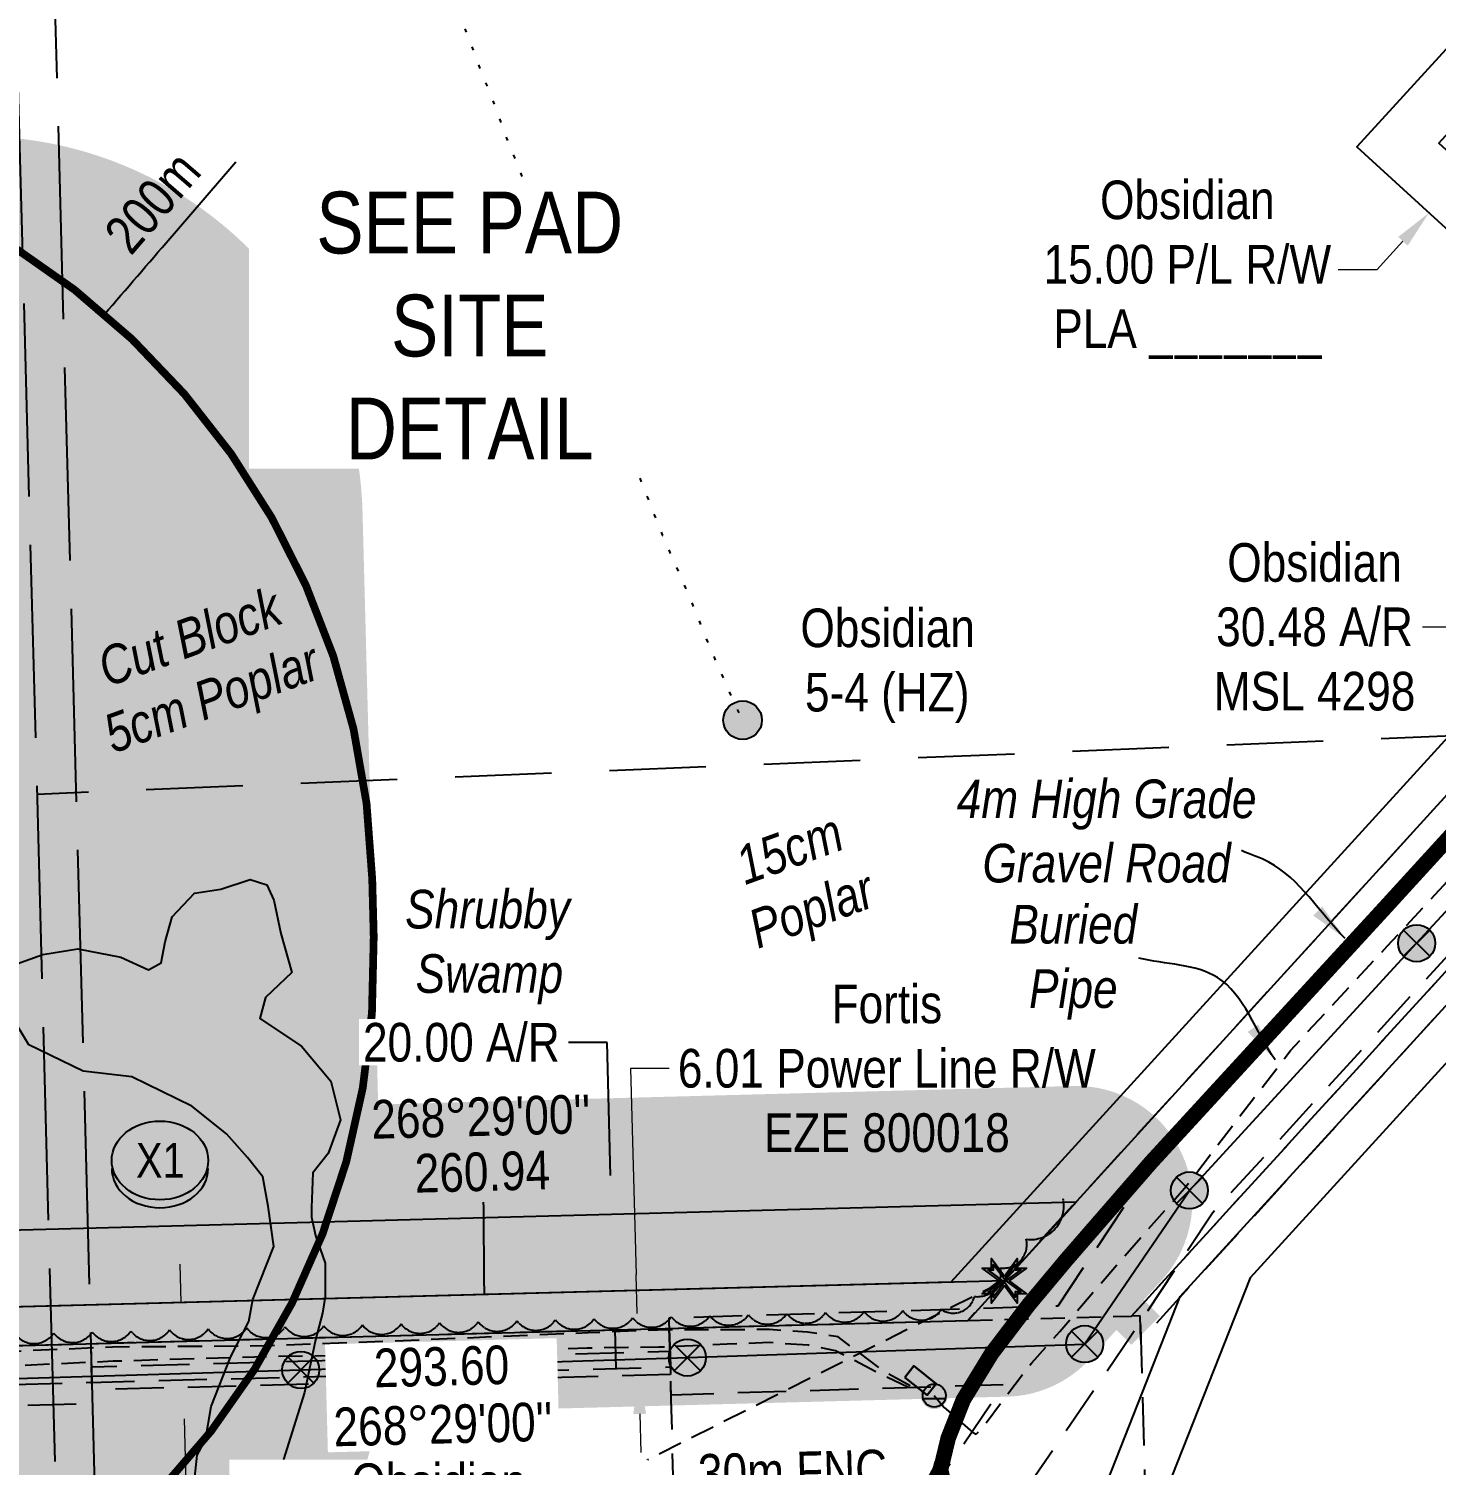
# Model space of a CAD drawing. Extents: x 624971 to 629645, y 5836724 to 5839392.
# Drawn here: x 627565.4 to 627929.8, y 5837387.8 to 5837759.8 of the extents above; entities that cross this region are included whole.
import ezdxf
from ezdxf.enums import TextEntityAlignment as Align

# ---------------------------------------------------------------- set-up
doc = ezdxf.new("R2010")
doc.units = 0
doc.header["$LTSCALE"] = 5
doc.header["$PDSIZE"] = 0.5
for name, pattern in [('0', [1, 1, 0]), ('foc-ACCESSROAD', [3.75, 2.5, -1.25]), ('foc-BUFFER', [16.75, 15, -1.75]), ('foc-DOT', [1, 0.2, -0.8]), ('foc-FLOWLINE', [3.75, 2.5, -1.25]), ('foc-LSD', [8, 5, -3]), ('foc-TIELINE', [1.875, 1.25, -0.625]), ('foc-TRAV', [1.875, 1.25, -0.625]), ('foc-UNSURVEYED', [12.5, 10, -2.5]), ('POWERLINE5', [7.799999999999997, 2.399999999999999, -0.6, 0.6, -0.6, 0.6, -0.6, 2.399999999999999]), ('UG_PIPE', [1.875, 1.25, -0.625])]:
    doc.linetypes.add(name, pattern=pattern)
doc.layers.get('Defpoints').update_dxf_attribs({"color": 9})
for name, color, linetype in [('ABADATA-DRILL-T', 8, 'Continuous'), ('AS-DRILL', 8, 'foc-DOT'), ('AS-DRILL-T', 8, 'Continuous'), ('AS-PIPE-UG', 44, 'UG_PIPE'), ('AS-PIPE-UG-T', 44, 'Continuous'), ('AS-POWER', 104, 'foc-POWER'), ('AS-POWER-EXISTING', 72, 'POWERLINE5'), ('AS-ROADS', 254, 'Continuous'), ('AS-SYMBOL', 7, 'Continuous'), ('AUX-BUFFER', 7, 'foc-BUFFER'), ('C-FLOWLINE', 13, 'foc-FLOWLINE'), ('C-RW', 13, 'Continuous'), ('C-WS', 13, 'foc-ACCESSROAD'), ('F-EZE', 190, 'foc-FLOWLINE'), ('L-BD', 7, 'Continuous'), ('L-BD1', 253, 'Continuous'), ('L-DETAIL-T', 3, 'Continuous'), ('L-MON', 1, 'Continuous'), ('L-SECTION-LSD', 7, 'foc-LSD'), ('L-TIE', 7, 'foc-TIELINE'), ('L-TRAV', 7, 'foc-TRAV'), ('L-USEC', 7, 'foc-UNSURVEYED'), ('P-BUFFER-H 30m', 51, 'Continuous'), ('P-BUFFER-T', 40, 'Continuous'), ('P-CROSSINGS', 250, 'Continuous'), ('P-PROPOSED', 10, 'Continuous'), ('P-PROPOSED-H', 21, 'Continuous'), ('P-TXT', 4, 'Continuous'), ('T-BUSH', 110, '0'), ('T-BUSH-T', 110, 'Continuous'), ('WETLAND', 143, 'Continuous'), ('WETLAND-T', 146, 'Continuous')]:
    doc.layers.add(name, color=color, linetype=linetype)
doc.layers.add('AS-STRUCTURE', color=7, linetype='Continuous', lineweight=30, true_color=0x595959)
doc.layers.add('AS-STRUCTURE-H', color=7, linetype='Continuous', true_color=0xa8a8a8)
for name, color, linetype, lineweight in [('C-AR-T', 13, 'Continuous', 9), ('C-RW-T', 13, 'Continuous', 9), ('F-EZE-T', 190, 'Continuous', 9), ('T-TEXT', 48, 'Continuous', 18)]:
    doc.layers.add(name, color=color, linetype=linetype, lineweight=lineweight)
doc.styles.add('80CG', font='ARIALN.TTF', dxfattribs={"height": 10})
doc.styles.add('80L', font='ARIALN.TTF', dxfattribs={"height": 10})
doc.styles.add('80LS', font='ARIALNI.TTF', dxfattribs={"height": 10})
doc.styles.add('Crossing', font='ARIALN.TTF', dxfattribs={"height": 10})
doc.styles.add('foc-LtypeFont', font='ARIALN.TTF', dxfattribs={"height": 7.349999999999999})
doc.linetypes.add('foc-POWER', pattern='A,6,-1,["P",foc-LtypeFont,S=0.2,R=0,X=-0.625,Y=-0.75],-1.239999999999999,4', length=12.24)
doc.dimstyles.new('CG2011', dxfattribs={"dimscale": 5, "dimtxt": 9, "dimasz": 2, "dimexe": 0.2, "dimexo": 0.0625, "dimgap": 0.5, "dimtad": 0, "dimtih": 1, "dimtoh": 1, "dimzin": 0, "dimdsep": 46, "dimtxsty": '80CG', "dimcen": 0.1, "dimse1": 1, "dimse2": 1, "dimclrd": 256, "dimclrt": 256, "dimaunit": 1, "dimadec": 4, "dimazin": 0, "dimtfac": 0.06, "dimtofl": 0, "dimtmove": 0, "dimatfit": 1, "dimfxl": 0.2, "dimtolj": 1, "dimtzin": 0, "dimlwd": -1, "dimarcsym": 0})
doc.dimstyles.new('Compass 5 000', dxfattribs={"dimscale": 5, "dimtxt": 9, "dimasz": 2, "dimexe": 0.2, "dimexo": 0.0625, "dimgap": 0.5, "dimtad": 0, "dimtih": 1, "dimtoh": 1, "dimzin": 0, "dimdsep": 46, "dimtxsty": '80CG', "dimcen": 0.1, "dimse1": 1, "dimse2": 1, "dimclrd": 256, "dimclrt": 256, "dimaunit": 1, "dimadec": 4, "dimazin": 0, "dimtfac": 0.06, "dimtofl": 0, "dimtmove": 0, "dimatfit": 1, "dimfxl": 0.2, "dimtolj": 1, "dimtzin": 0, "dimlwd": -1, "dimarcsym": 0})

# ---------------------------------------------------------------- blocks, each defined once
blk = doc.blocks.new('*D607')
at = {"layer": 'Defpoints', "color": 0, "transparency": 16777216}
for p in [(627663.5170621587, 5837415.496346827), (627723.303631293, 5837411.06954896), (627663.6769364093, 5837409.484012779)]:
    blk.add_point(p, dxfattribs=at)
at = {"layer": 'F-EZE-T', "transparency": 16777216}
for p, q in [((627731.1908184435, 5837490.525349852), (627721.1908184437, 5837490.525349853)), ((627721.1908184437, 5837490.525349853), (627722.6121240454, 5837437.074815918)), ((627722.8779405439, 5837427.078349463), (627722.6121240454, 5837437.074815918)), ((627723.5694477914, 5837401.073082505), (627723.8352642899, 5837391.07661605))]:
    blk.add_line(p, q, dxfattribs=at)
for points in [[(627724.5440182863, 5837427.122652212), (627721.2118628013, 5837427.034046712), (627723.1437570424, 5837417.081883008)], [(627725.2355255339, 5837401.117385254), (627721.9033700489, 5837401.028779754), (627723.303631293, 5837411.06954896)]]:
    blk.add_solid(points, dxfattribs=at)
at = {"layer": 'F-EZE-T', "transparency": 16777216, "insert": (627787.5550749247, 5837490.525349852), "char_height": 10, "attachment_point": 5, "style": '80CG'}
blk.add_mtext('\\A1;Fortis\\P6.01 Power Line R/W\\PEZE 800018', dxfattribs=at)
blk = doc.blocks.new('*D621')
at = {"layer": 'C-AR-T', "transparency": 16777216}
for p, q in [((627936.2310010977, 5837604.868106881), (627926.2310010977, 5837604.868106881)), ((627948.6074254061, 5837593.568408316), (627936.2310010977, 5837604.868106881)), ((627985.9432409587, 5837559.480738817), (627993.3282488934, 5837552.738212747))]:
    blk.add_line(p, q, dxfattribs=at)
for points in [[(627949.7311797515, 5837594.799242972), (627947.4836710612, 5837592.337573661), (627955.9924333403, 5837586.825882247)], [(627987.0669953041, 5837560.711573473), (627984.8194866139, 5837558.249904161), (627978.5582330241, 5837566.223264888)]]:
    blk.add_solid(points, dxfattribs=at)
at = {"layer": 'Defpoints', "color": 0, "transparency": 16777216}
for p in [(627955.9924333403, 5837586.825882247), (627919.317809578, 5837546.656606717), (627941.8836092614, 5837526.053989356)]:
    blk.add_point(p, dxfattribs=at)
at = {"layer": 'C-AR-T', "transparency": 16777216, "insert": (627898.3046709481, 5837604.86810688), "char_height": 10, "attachment_point": 5, "style": '80CG'}
blk.add_mtext('\\A1;Obsidian\\P30.48 A/R\\PMSL 4298', dxfattribs=at)
blk = doc.blocks.new('*D627')
at = {"layer": 'C-AR-T', "transparency": 16777216}
for p, q in [((627604.8363869803, 5837429.896173298), (627604.5749929965, 5837439.892756374)), ((627605.6233007486, 5837399.801950222), (627606.4934899355, 5837366.5229957)), ((627606.4934899355, 5837366.5229957), (627616.4934899355, 5837366.5229957))]:
    blk.add_line(p, q, dxfattribs=at)
for points in [[(627606.5024841595, 5837429.939738963), (627603.1702898012, 5837429.852607635), (627605.0977809641, 5837419.899590223)], [(627607.2893979278, 5837399.845515886), (627603.9572035695, 5837399.758384558), (627605.3619067649, 5837409.798533297)]]:
    blk.add_solid(points, dxfattribs=at)
at = {"layer": 'Defpoints', "color": 0, "transparency": 16777216}
for p in [(627640.4819186361, 5837420.82482644), (627605.0977809641, 5837419.899590223), (627640.746044437, 5837410.723769514)]:
    blk.add_point(p, dxfattribs=at)
at = {"layer": 'C-AR-T', "transparency": 16777216, "insert": (627671.4934899366, 5837366.522995701), "char_height": 10, "attachment_point": 5, "style": '80CG', "bg_fill": 3, "box_fill_scale": 1.1, "bg_fill_color": 256, "bg_fill_true_color": 13158600, "bg_fill_transparency": 0}
blk.add_mtext('\\A1;Obsidian\\P10.06 Flow Line R/W\\PPLA 2567', dxfattribs=at)
blk = doc.blocks.new('BH-Existing')
at = {"layer": 'AS-DRILL-T'}
h = blk.add_hatch(color=256, dxfattribs=at)
h.dxf.hatch_style = 1
edge = h.paths.add_edge_path()
edge.add_arc((0, 0), 0.5, 0, 360)
blk.add_circle((0, 0), 0.5, dxfattribs=at)
blk = doc.blocks.new('*D687')
at = {"layer": 'C-RW-T', "transparency": 16777216}
for p, q in [((627944.8028370035, 5837730.614825398), (627951.5478833239, 5837737.997531551)), ((627921.1987296902, 5837704.779244735), (627914.4536833693, 5837697.396538582)), ((627914.4536833693, 5837697.396538582), (627904.4536833698, 5837697.396538582))]:
    blk.add_line(p, q, dxfattribs=at)
for points in [[(627943.5723859784, 5837731.738999785), (627946.033288029, 5837729.490651011), (627938.0577906827, 5837723.232119245)], [(627919.9682786651, 5837705.903419122), (627922.4291807157, 5837703.655070348), (627927.9437760105, 5837712.161950888)]]:
    blk.add_solid(points, dxfattribs=at)
at = {"layer": 'Defpoints', "color": 0, "transparency": 16777216}
for p in [(627939.839904252, 5837721.603930566), (627927.9437760105, 5837712.161950888), (627929.7258895799, 5837710.533762209)]:
    blk.add_point(p, dxfattribs=at)
at = {"layer": 'C-RW-T', "transparency": 16777216, "insert": (627865.3677352108, 5837697.396538582), "char_height": 10, "attachment_point": 5, "style": '80CG'}
blk.add_mtext('\\A1;Obsidian\\P15.00 P/L R/W\\PPLA _______', dxfattribs=at)
blk = doc.blocks.new('POWERPOLE')
h = blk.add_hatch(color=255)
edge = h.paths.add_edge_path()
edge.add_arc((0, 0), 0.9600000000000002, 0, 360)
at = {"linetype": 'Continuous'}
for p, q in [((0.678822509938982, -0.678822509938982), (-0.678822509938982, 0.678822509938982)), ((-0.678822509938982, -0.678822509938982), (0.678822509938982, 0.678822509938982))]:
    blk.add_line(p, q, dxfattribs=at)
blk.add_circle((0, 0), 0.9600000000000002, dxfattribs=at)
blk = doc.blocks.new('RISER')
h = blk.add_hatch(color=255)
h.dxf.hatch_style = 1
edge = h.paths.add_edge_path()
edge.add_arc((0, 0), 0.7000000000000001, 0, 360)
blk.add_hatch(color=13).paths.add_polyline_path([(0.5809894393423747, -0.1498374831999172), (-0.5809055220925075, -0.1501624933266612, 0.7745966773228882)])
at = {"color": 13}
blk.add_line((-0.5809055220925075, -0.1501624933266612), (0.5809894393423747, -0.1498374831996898), dxfattribs=at)
blk.add_circle((0, 0), 0.6000000000000001, dxfattribs=at)
blk = doc.blocks.new('SMONA')
blk.add_hatch(color=255).paths.add_polyline_path([(0.0002766254110043, -1.485921248333426), (1.485921248333426, -0.0002766254110327), (-0.0002766254110043, 1.485921248333426), (-1.485921248333426, 0.0002766254110043)])
blk = doc.blocks.new('SMONAA')
blk.add_blockref('SMONA', (0, 0))
blk = doc.blocks.new('SMONB')
at = {"color": 1}
blk.add_solid([(-0.0002766254110043, 1.203078535858793), (1.203078535858793, -0.0002766254110185), (-1.203078535858793, 0.0002766254110043), (0.0002766254110043, -1.203078535858793)], dxfattribs=at)
blk = doc.blocks.new('SMONBB')
blk.add_blockref('SMONB', (0, 0))
blk = doc.blocks.new('SMONCC')
for name in ['SMONAA', 'SMONBB']:
    blk.add_blockref(name, (0, 0))
blk = doc.blocks.new('FDIBAR')
blk.add_blockref('SMONCC', (0, 0))
blk = doc.blocks.new('xing2')
h = blk.add_hatch(color=50)
h.dxf.hatch_style = 1
edge = h.paths.add_edge_path()
edge.add_ellipse((0, 0), major_axis=(-12.5, 0), ratio=0.8162973455633619, start_angle=0, end_angle=360)
h = blk.add_hatch(color=250)
h.dxf.hatch_style = 1
edge = h.paths.add_edge_path()
edge.add_ellipse((0, -2.047489049626165), major_axis=(-12.5, 0), ratio=0.8162973455633619, start_angle=0, end_angle=180)
edge.add_line((12.5, -2.047489049626165), (12.5, 0))
edge.add_ellipse((0, 0), major_axis=(-12.5, 0), ratio=0.8162973455633619, start_angle=0, end_angle=180, ccw=False)
edge.add_line((-12.5, 0), (-12.5, -2.047489049626165))
at = {"color": 250}
blk.add_ellipse((0, 0), major_axis=(-12.5, 0), ratio=0.8162973455633619, dxfattribs=at)
blk.add_ellipse((0, -2.047489049626165), major_axis=(-12.5, 0), ratio=0.8162973455633619, start_param=0, end_param=3.141592653589793, dxfattribs=at)
at = {"color": 250, "style": 'Crossing'}
blk.add_attdef('CROSSING', text='', height=9, dxfattribs=at).set_placement((0.08916442567715421, 0.0199513138486509), align=Align.MIDDLE_CENTER)
at = {"color": 250, "style": 'Crossing', "flags": 1}
for tag, p in [('OWNER', (0.08916442567715421, -12.49201765665748)), ('DESCRIPTION', (0.08916442567715421, -25.770021277247)), ('LOCATION', (0.08916442567715421, -39.30337514164421)), ('DWG_REF', (0.08916442567715421, -52.83672900604233))]:
    blk.add_attdef(tag, text='', height=9, dxfattribs=at).set_placement(p, align=Align.MIDDLE_CENTER)
blk = doc.blocks.new('*D766')
at = {"layer": 'Defpoints', "color": 0, "transparency": 16777216}
for p in [(627726.5430849388, 5837453.124271204), (627716.8158152841, 5837432.867634179), (627727.0705172655, 5837433.138256482)]:
    blk.add_point(p, dxfattribs=at)
at = {"layer": 'P-TXT', "transparency": 16777216}
for p, q in [((627715.1163088619, 5837497.267100518), (627705.1163088619, 5837497.267100518)), ((627716.0245741047, 5837462.850168539), (627715.1163088619, 5837497.267100518)), ((627717.0796241369, 5837422.87111454), (627717.3434329896, 5837412.874594901))]:
    blk.add_line(p, q, dxfattribs=at)
for points in [[(627717.6906607111, 5837462.894136681), (627714.3584874982, 5837462.806200397), (627716.2883829575, 5837452.853648901)], [(627718.7457107434, 5837422.915082682), (627715.4135375305, 5837422.827146398), (627716.8158152841, 5837432.867634179)]]:
    blk.add_solid(points, dxfattribs=at)
at = {"layer": 'P-TXT', "transparency": 16777216, "insert": (627677.3809746194, 5837497.267100518), "char_height": 10, "attachment_point": 5, "style": '80CG', "bg_fill": 3, "box_fill_scale": 1.1, "bg_fill_color": 256, "bg_fill_true_color": 13158600, "bg_fill_transparency": 0}
blk.add_mtext('\\A1;20.00 A/R', dxfattribs=at)
blk = doc.blocks.new('TEMP')
h = blk.add_hatch(color=255)
h.dxf.hatch_style = 1
h.paths.add_polyline_path([(-5.274161e-10, 0.2514284397220763), (-0.6656854269836912, 1.152061669657268), (-0.6656854269836914, 0.6656854303339061), (-1.152061663105632, 0.6656854303339061), (-0.2514284404497629, 5.273253e-10), (-1.152061661774314, -0.665685419564579), (-0.6656854224511335, -0.6656854195645793), (-0.6656854224511335, -1.152061655686338), (-5.273251e-10, -0.2514284436956587), (0.6656854183820542, -1.152061663420681), (0.6656854183820542, -0.6656854208922597), (1.152061656810019, -0.6656854053035205), (0.2514284429676993, 5.273253e-10), (1.152061671303363, 0.6656854258011663), (0.6656854287749412, 0.6656854258011663), (0.6656854131859291, 1.15206166422904)])
h.paths.add_polyline_path([(0.5656854229146121, 0.8485281473411305), (0.5656854319800914, 0.5656854258011663), (0.8485281444547581, 0.5656854258011663), (0.0831890339399251, 0), (0.8485281399220186, -0.5656854150320215), (0.5656854183820542, -0.5656854240973189), (0.5656854183820542, -0.8485281365719859), (0, -0.08318903609469999), (-0.5656854224511337, -0.8485281320390644), (-0.5656854224511337, -0.5656854195645792), (-0.8485281349258001, -0.5656854195645794), (-0.0831890328488955, 0), (-0.8485281394583584, 0.5656854303339058), (-0.5656854269836913, 0.5656854303339061), (-0.5656854269836913, 0.8485281428085727), (0, 0.0831890306941206)], flags=16)
h = blk.add_hatch(color=1)
h.dxf.hatch_style = 1
h.paths.add_polyline_path([(0, 0.0831890306941205), (-0.5656854269836911, 0.8485281428085727), (-0.5656854269836912, 0.5656854303339061), (-0.8485281394583578, 0.5656854303339061), (-0.0831890328488953, -1e-16), (-0.8485281349258001, -0.5656854195645793), (-0.5656854224511337, -0.5656854195645793), (-0.5656854224511337, -0.848528132039064), (0, -0.08318903609469999), (0.5656854183820542, -0.8485281365719856), (0.5656854183820542, -0.5656854240973191), (0.8485281399220184, -0.5656854150320213), (0.0831890339399251, -1e-16), (0.8485281444547581, 0.5656854258011663), (0.5656854319800914, 0.5656854258011663), (0.5656854229146121, 0.8485281473411308)])
at = {"color": 1}
for p, q in [((-0.0831890328488953, 0), (0.0831890339399252, 0)), ((0, 0.0831890306941205), (0, -0.08318903609469999))]:
    blk.add_line(p, q, dxfattribs=at)
at = {"color": 255, "flags": 128}
blk.add_lwpolyline([(-0.251428440449763, 5.27325e-10), (-1.152061663105632, 0.6656854303339061), (-0.6656854269836914, 0.6656854303339061), (-0.6656854269836914, 1.152061669657268), (-5.274159999999999e-10, 0.2514284397220763), (0.6656854131859291, 1.15206166422904), (0.6656854287749412, 0.6656854258011663), (1.152061671303363, 0.6656854258011663), (0.2514284429676991, 5.27325e-10), (1.152061656810019, -0.6656854053035204), (0.6656854183820542, -0.6656854208922596), (0.6656854183820542, -1.152061663420681), (-5.27325e-10, -0.2514284436956586), (-0.6656854224511335, -1.152061655686338), (-0.6656854224511335, -0.6656854195645793), (-1.152061661774314, -0.6656854195645793)], close=True, dxfattribs=at)
at = {"color": 1, "flags": 128}
blk.add_lwpolyline([(-0.0831890328488953, 0), (-0.8485281394583578, 0.5656854303339061), (-0.5656854269836913, 0.5656854303339061), (-0.5656854269836913, 0.8485281428085727), (0, 0.0831890306941205), (0.5656854229146121, 0.8485281473411305), (0.5656854319800914, 0.5656854258011663), (0.8485281444547581, 0.5656854258011663), (0.0831890339399252, 0), (0.8485281399220184, -0.5656854150320214), (0.5656854183820542, -0.5656854240973189), (0.5656854183820542, -0.8485281365719856), (0, -0.08318903609469999), (-0.5656854224511335, -0.848528132039064), (-0.5656854224511335, -0.5656854195645792), (-0.8485281349258001, -0.5656854195645792)], close=True, dxfattribs=at)

msp = doc.modelspace()

# ---------------------------------------------------------------- hatches: boundary and pattern name
at = {"layer": 'AS-STRUCTURE-H'}
h = msp.add_hatch(color=256, dxfattribs=at)
h.dxf.hatch_style = 1
h.paths.add_polyline_path([(627792.183, 5837410.55), (627794.5080000025, 5837413.508), (627800.342, 5837408.898), (627797.9940000024, 5837405.956)])
at = {"layer": 'P-BUFFER-H 30m'}
h = msp.add_hatch(color=256, dxfattribs=at)
h.dxf.hatch_style = 1
edge = h.paths.add_edge_path()
edge.add_arc((627557.4950000015, 5837418.648), 99.96486500016935, 271.5164464896645, 349.97672288821786, ccw=False)
edge.add_line((627560.1404596182, 5837318.718145713), (627443.7584596172, 5837315.637145712))
edge.add_arc((627441.1130000018, 5837415.567), 99.96486500019856, 246.99838656483212, 271.51644648886435, ccw=False)
edge.add_line((627402.051024298, 5837323.549956531), (627385.2810242979, 5837330.668956531))
edge.add_arc((627424.3430000013, 5837422.685999999), 99.96486499998373, 222.5229553320683, 246.99838656507768, ccw=False)
edge.add_line((627350.668234224, 5837355.121193169), (627322.901234225, 5837385.399193168))
edge.add_arc((627396.5760000012, 5837452.964000001), 99.96486500028647, 181.5091508127192, 222.5229553333507, ccw=False)
edge.add_line((627296.645809668, 5837450.331264832), (627292.039809667, 5837625.160264831))
edge.add_arc((627391.9700000001, 5837627.792999999), 99.9648650000474, 91.51291075679131, 181.509150812184, ccw=False)
edge.add_line((627389.3307070776, 5837727.723017349), (627549.2237070777, 5837731.946017348))
edge.add_arc((627551.863, 5837632.016), 99.9648649997607, 1.5120117293652129, 91.51291075673868, ccw=False)
edge.add_line((627651.7930587496, 5837634.653724921), (627655.84234576, 5837481.246716637))
edge.add_line((627655.8423457599, 5837481.246716637), (627835.8784385192, 5837486.008020387))
edge.add_arc((627836.6712740886, 5837456.029042873), 29.98945949925485, -42.35000000195191, 91.51491310454821, ccw=False)
edge.add_line((627858.8347891767, 5837435.826412349), (627840.153962398, 5837415.332408575))
edge.add_arc((627817.9904473096, 5837435.535039097), 29.98945949945876, 271.51491310121423, 317.6500000009767, ccw=False)
edge.add_line((627818.7832828772, 5837405.556061582), (627655.9341137668, 5837401.249289832))
at = {"layer": 'P-PROPOSED-H'}
h = msp.add_hatch(color=256, dxfattribs=at)
h.dxf.hatch_style = 1
h.paths.add_polyline_path([(627556.7037380583, 5837448.62491374), (627836.6712740882, 5837456.029042872), (627817.9904473095, 5837435.535039098), (627557.2312830429, 5837428.638901965)])

# ---------------------------------------------------------------- linework, layer by layer
at = {"layer": 'AS-DRILL', "flags": 128}
msp.add_lwpolyline([(627546.6662574885, 5838084.000596495), (627548.8884532384, 5838078.689354616), (627551.463627487, 5838073.174869576), (627554.060442159, 5838067.981040079), (627556.6921821814, 5838062.598144334), (627559.0947585504, 5838056.798897823), (627561.2076766428, 5838050.602082622), (627563.2629251133, 5838044.313830148), (627565.4242417517, 5838038.178161674), (627567.7313045914, 5838032.20657868), (627570.0212988134, 5838026.504553684), (627572.214320496, 5838021.069993247), (627574.3086573776, 5838015.963063558), (627576.3446610143, 5838011.174693801), (627578.3514376115, 5838006.355620357), (627580.306639913, 5838001.214997523), (627582.232355853, 5837996.053569481), (627584.1128809922, 5837991.091179647), (627585.9815746243, 5837986.198374345), (627587.9393940012, 5837981.337954883), (627590.1552566752, 5837976.174226634), (627592.4529992968, 5837970.942528225), (627594.620487372, 5837965.717434268), (627596.7590111088, 5837960.451626853), (627598.9157158994, 5837955.256301894), (627601.0219459065, 5837950.079577066), (627603.0207422762, 5837944.800093821), (627604.9545532011, 5837939.328814591), (627606.8660677264, 5837933.946990236), (627608.7254653064, 5837928.643822605), (627610.6220041373, 5837923.451700739), (627612.6284670752, 5837918.26246025), (627614.7409447128, 5837912.845838493), (627616.8271939856, 5837907.66870708), (627618.9802055701, 5837902.613303318), (627621.2116204443, 5837897.620055082), (627623.4140765495, 5837892.585870853), (627625.5726012397, 5837887.320598341), (627627.6803880527, 5837882.083935472), (627629.7902720632, 5837876.767417743), (627631.9658926309, 5837871.232368791), (627634.1448550455, 5837865.567414412), (627636.3969333344, 5837859.784400118), (627638.7072139791, 5837854.072917518), (627641.0161230589, 5837848.411371848), (627643.3309147388, 5837842.910136384), (627645.7327455712, 5837837.521032671), (627648.1501341145, 5837832.302509523), (627650.4402614924, 5837827.360783709), (627652.6761744022, 5837822.57768144), (627654.8399773235, 5837817.492635407), (627657.036900718, 5837811.908182437), (627659.3574278144, 5837806.18684883), (627661.6855330017, 5837800.555975971), (627664.0179094691, 5837794.764949635), (627666.3217791071, 5837788.913188284), (627668.5876436275, 5837783.370725032), (627670.8280028164, 5837778.037498451), (627673.0080719705, 5837772.712708724), (627675.1158841245, 5837767.476063922), (627677.1760092386, 5837762.528318576), (627679.1775533374, 5837757.528954775), (627681.2202530159, 5837752.100511244), (627683.3120017048, 5837746.713421094), (627685.3450780853, 5837741.654897598), (627687.2289318669, 5837736.562412163), (627689.1115445395, 5837731.519978047), (627691.104348008, 5837726.47041725), (627693.20369538, 5837721.173568482), (627695.0995174097, 5837716.391470434), (627697.040538042, 5837711.410559088), (627698.7487543882, 5837706.5336155), (627700.4214082547, 5837701.485679383), (627702.2965521156, 5837695.962810902), (627704.3145487257, 5837689.953540983), (627706.3566621575, 5837684.165047944), (627708.2600424435, 5837679.093114692), (627710.1666155786, 5837674.28136485), (627712.1760620241, 5837669.36235292), (627714.267329755, 5837664.375259642), (627716.5289481952, 5837659.372712715), (627718.8006441783, 5837654.370430989), (627721.0215964873, 5837649.396869283), (627723.1709414218, 5837644.481419007), (627725.2479146825, 5837639.274033681), (627727.3393549544, 5837633.896968025), (627729.4781405752, 5837628.62108886), (627731.6837549228, 5837623.467051857), (627733.9159833508, 5837618.443707664), (627735.9793423029, 5837613.756167294), (627737.8383391855, 5837609.233216488), (627739.5942696518, 5837604.827651369), (627741.305197368, 5837600.611000165), (627743.0214132085, 5837596.574565344), (627744.7342241496, 5837592.668035626), (627746.3544984343, 5837588.859134292), (627747.9481403864, 5837585.29961725), (627748.4980563924, 5837584.16357423), (627750.2077669282, 5837580.757241026)], dxfattribs=at)
at = {"layer": 'AS-PIPE-UG', "flags": 128}
for points in [[(627799.836, 5837405.826), (627802.383, 5837402.779), (627809.704, 5837396.394), (627810.725, 5837395.838), (627812.7520000024, 5837398.017), (627817.386, 5837404.392), (627825.066, 5837414.351), (627832.323, 5837422.391), (627847.336, 5837440.028), (627864.659, 5837459.511), (627892.083, 5837495.219), (627917.142, 5837522.248), (627959.952, 5837568.316), (627999.005, 5837611.491), (628027.29, 5837643.017), (628049.843, 5837667.978)], [(627793.5850000024, 5837408.398), (627786.945, 5837412.014), (627774.972, 5837421.033), (627767, 5837422.292), (627757.174, 5837422.917), (627746.597, 5837422.892), (627728.2650000025, 5837422.8), (627710.174, 5837422.083), (627667.394, 5837420.246), (627626.856, 5837418.678), (627587.073, 5837418.403), (627541.86, 5837416.345), (627494.424, 5837414.343), (627446.913, 5837413.872), (627435.471, 5837414.879), (627432.3340000025, 5837415.815), (627429.07, 5837417.561), (627425.0820000025, 5837420.065), (627418.545, 5837425.972), (627388.491, 5837458.099), (627360.802, 5837487.265), (627299.038, 5837553.438), (627273.079, 5837582.11), (627221.721, 5837636.195)], [(627793.187, 5837407.935), (627786.539, 5837411.09), (627774.245, 5837417.425), (627767.164, 5837418.862), (627757.124, 5837419.561), (627746.169, 5837419.105), (627728.484, 5837418.334), (627709.938, 5837418.127), (627667.754, 5837416.544), (627627.342, 5837415.879), (627587.245, 5837414.717), (627540.825, 5837412.515), (627494.472, 5837409.435), (627445.825, 5837407.721), (627399.0630000024, 5837407.763)]]:
    msp.add_lwpolyline(points, dxfattribs=at)
at = {"layer": 'AS-POWER', "flags": 128}
msp.add_lwpolyline([(627336.45, 5837403.531), (627429.124, 5837406.333), (627536.647, 5837409.516), (627635.805, 5837412.474), (627735.896, 5837415.673), (627838.773, 5837419.162), (627865.912, 5837458.963), (627924.7470000024, 5837522.99), (627984.186, 5837587.261), (628054.5, 5837664.113), (628135.801, 5837752.669), (628209.415, 5837832.127), (628289.914, 5837921.31), (628371.063, 5838009.67), (628443.5580000024, 5838088.783)], dxfattribs=at)
at = {"layer": 'AS-ROADS', "const_width": 4.000000000000019, "flags": 128}
for points in [[(627973.989, 5837595.109), (627916.386, 5837532.009), (627855.931, 5837466.198), (627834.091, 5837441.063), (627824.307, 5837429.362), (627814.64, 5837416.661), (627807.3540000025, 5837404.732), (627803.443, 5837394.807), (627801.4860000025, 5837386.698), (627802.624, 5837381.33)], [(627799.389, 5837382.873), (627801.304, 5837386.439), (627801.841, 5837388.423)]]:
    msp.add_lwpolyline(points, dxfattribs=at)
at = {"layer": 'AS-STRUCTURE', "flags": 128}
msp.add_lwpolyline([(627792.183, 5837410.55), (627794.5080000025, 5837413.508), (627800.342, 5837408.898), (627797.9940000024, 5837405.956)], close=True, dxfattribs=at)
at = {"layer": 'AUX-BUFFER', "color": 251, "linetype": 'foc-BUFFER', "const_width": 1.999297300000001, "flags": 128}
msp.add_lwpolyline([(627254.5775933207, 5837529.285669136), (627254.9635933206, 5837514.303669137, 0.4142135623730949), (627459.9763308639, 5837319.589593321, 0.414213562373095), (627654.6904066795, 5837524.602330863), (627654.3044066795, 5837539.584330865, 0.4142135623730951), (627449.2916691364, 5837734.298406679, 0.4142135623730951)], format="xyb", close=True, dxfattribs=at)
at = {"layer": 'C-FLOWLINE', "flags": 128}
msp.add_lwpolyline([(627351.2446708798, 5837403.053045074), (627163.8695529092, 5837398.059494096), (627159.7634397452, 5837407.99467115), (627342.1350583454, 5837412.876770265), (627402.9738589145, 5837414.494406673), (627412.1057531124, 5837414.736200667), (627431.077, 5837415.327), (627590.969, 5837419.55), (627731.2302826633, 5837423.247241559), (627731.4176277331, 5837416.222854999), (627731.4990623891, 5837413.150294038), (627584.1046314561, 5837409.231621423), (627553.9506290926, 5837408.430280818), (627412.0881410893, 5837404.66450652), (627351.2446708798, 5837403.053045074)], close=True, dxfattribs=at)
at = {"layer": 'C-RW'}
for points in [[(628350.0603666377, 5838105.356593615), (628271.3764000508, 5837947.214857962), (628106.0939730224, 5837766.240033321), (628147.7207885836, 5837728.295485607), (628040.2718641008, 5837610.232267913), (627881.6395997298, 5837436.365343282), (627854.731846874, 5837368.152411986), (627845.3782403003, 5837344.441310371), (627851.2928161183, 5837304.382655308), (627873.9839754262, 5837150.695386897), (627878.4334363976, 5837120.563966922), (627888.5360661026, 5837052.14238729)], [(627873.4395481816, 5837051.741051027), (627863.3349771195, 5837120.161786112), (627858.8859986499, 5837150.294629937), (627836.192100388, 5837303.986280991), (627829.958855416, 5837346.215869164), (627853.7060388702, 5837406.41494862), (627863.4849454105, 5837431.525905813), (628032.9023085703, 5837616.945318012), (628130.2316051164, 5837723.948081823), (628084.9003174322, 5837765.269407647), (628258.8875112048, 5837955.775455047), (628333.0876406191, 5838104.905420917)]]:
    msp.add_lwpolyline(points, dxfattribs=at)
at = {"layer": 'C-RW', "flags": 128}
msp.add_lwpolyline([(628316.1149146027, 5838104.454248219), (628246.3986223612, 5837964.336052134), (628083.9417018684, 5837786.454995922), (628017.2084966025, 5837847.419227375), (627909.2754747866, 5837729.217831736), (627998.1495692291, 5837648.019979442), (627804.1266265957, 5837435.168391164), (627478.6167004124, 5837426.559830481), (627478.8812463735, 5837416.566845054), (627808.6500000025, 5837425.288), (628015.4736345478, 5837652.502844367), (627930.4566421272, 5837730.17674064), (628018.1680869916, 5837826.232748544), (628084.9003174322, 5837765.269407647), (628258.8875112048, 5837955.775455047), (628333.0876406191, 5838104.905420917)], dxfattribs=at)
at = {"layer": 'C-WS', "flags": 128}
msp.add_lwpolyline([(628466.7185485563, 5838101.992255325), (627850.8940000004, 5837426.406), (627853.1809029003, 5837426.467535896), (627853.3276473086, 5837420.411770069), (627853.7060388702, 5837406.41494862), (627854.731846874, 5837368.152411986), (627856.4376987373, 5837304.517712546), (627851.2928161183, 5837304.382655308), (627836.192100388, 5837303.986280991), (627821.0911855008, 5837303.602159419), (627805.7379962807, 5837303.181337378), (627734.4876246067, 5837301.260437969), (627731.7181750134, 5837404.879212172), (627731.5775207526, 5837410.209775217), (627731.4990623891, 5837413.150294038), (627731.4176277331, 5837416.222854999), (627731.2302826633, 5837423.247241559), (627808.4943525575, 5837425.273824613), (627810.3616612034, 5837427.318244233), (628430.4903489444, 5838107.494600915)], dxfattribs=at)
at = {"layer": 'F-EZE', "flags": 128}
for points in [[(628466.6530310924, 5838104.46033978), (628376.7780242356, 5838006.029299307), (628369.4437002561, 5837997.998358476), (628344.3570560294, 5837970.521104334), (628337.608543992, 5837963.129828511), (628226.0847594525, 5837840.990733463), (628143.8259898829, 5837750.903327428), (627871.8770433273, 5837453.068844654), (627850.887655653, 5837421.453998817), (627842.6788999265, 5837409.40814003), (627816.9516086887, 5837371.848494197), (627800.4569879405, 5837383.147009756), (627817.920076223, 5837408.64047958), (627731.6894243263, 5837405.968815543), (627731.1580790689, 5837425.9544703), (627807.9236632151, 5837428.333200417), (627831.9186900562, 5837429.077062766), (627856.205150218, 5837465.570044899), (628322.7739640481, 5837976.545308828), (628329.5249362501, 5837983.940232266), (628349.0174286133, 5838005.290274096), (628368.6785902424, 5838026.824212696), (628442.6327662413, 5838107.817373296)], [(626936.6139249244, 5838067.784052573), (626907.625, 5837986.338), (627431.077, 5837415.327), (627553.5872982964, 5837418.573555943), (627581.4240805688, 5837419.297903618), (627581.8414028437, 5837403.741071903), (627554.0051853964, 5837402.998647251), (627417.0302140501, 5837399.340821736), (627356.1926516616, 5837397.71714352), (627165.5223399315, 5837392.604337888), (627161.4402124544, 5837392.474032717), (627155.1251966706, 5837392.273322982), (627150.5033333105, 5837392.186988048), (627144.6284715194, 5837392.076754565), (627026.8234982553, 5837388.94031113), (627026.6514284215, 5837395.488644376), (627026.4308700776, 5837403.343194471), (627026.4149260012, 5837404.488714105), (627111.8825241851, 5837406.813499915), (627116.1854671943, 5837406.926406469), (627118.8182951831, 5837406.995925387), (627144.9465739977, 5837407.682168236), (627148.901845556, 5837407.786227547), (627149.6079818318, 5837407.805363319), (627155.7746743008, 5837407.972167083), (627159.670167672, 5837408.077376876), (627411.2964126642, 5837414.714770977), (626903.3266286768, 5837968.836895498), (626884.2872264927, 5837891.544690714), (626812.8700801797, 5837804.412850471), (626743.6005950476, 5837855.652605936), (626674.6656716121, 5837895.106083677), (626623.8493094023, 5837950.863772056)]]:
    msp.add_lwpolyline(points, dxfattribs=at)
for points in [[(627853.3440228648, 5837420.190387723), (627853.1809029003, 5837426.467535896), (627850.8940000004, 5837426.406), (628148.0571924173, 5837752.40691842), (628152.4846694403, 5837748.360659125), (627853.3440228648, 5837420.190387723)], [(627731.5487305572, 5837411.288794774), (627581.7454467412, 5837407.305368776), (627581.6666334677, 5837410.246577624), (627581.5844982718, 5837413.31691684), (627731.388848899, 5837417.301899436), (627731.5487305572, 5837411.288794774)]]:
    msp.add_lwpolyline(points, close=True, dxfattribs=at)
at = {"layer": 'L-SECTION-LSD'}
msp.add_line((628380.1396109908, 5837595.086583931), (627567.5598199222, 5837561.547724821), dxfattribs=at)
at = {"layer": 'L-TIE'}
msp.add_line((627817.9904473095, 5837435.535039098), (627479.1, 5837265.47), dxfattribs=at)
at = {"layer": 'L-TRAV'}
msp.add_line((627808.6500000025, 5837425.288), (627850.8940000004, 5837426.406), dxfattribs=at)
at = {"layer": 'L-USEC'}
for p, q in [((627578.8984076837, 5837138.873355281), (627556.2212321557, 5837984.22209436)), ((627566.2625813347, 5837984.484346674), (627588.803506193, 5837144.209585774))]:
    msp.add_line(p, q, dxfattribs=at)
at = {"layer": 'P-PROPOSED', "flags": 128}
msp.add_lwpolyline([(627556.7037380583, 5837448.62491374), (627836.6712740882, 5837456.029042872), (627817.9904473095, 5837435.535039098), (627557.2312830429, 5837428.638901965)], close=True, dxfattribs=at)
at = {"layer": 'T-BUSH', "flags": 128}
msp.add_lwpolyline([(627403.901696195, 5837449.367189414, 0.52056705), (627410.6649721541, 5837442.005950344, 0.52056705), (627417.428248113, 5837434.644711274, 0.52056705), (627424.1915240721, 5837427.283472203, 0.52056705), (627432.7007228789, 5837422.396054356, 0.52056705), (627441.921118312, 5837418.588368677, 0.52056705), (627451.9141101164, 5837418.852673694, 0.52056705), (627461.9071019215, 5837419.116978712, 0.52056705), (627471.9000937251, 5837419.381283729, 0.52056705), (627481.8930855296, 5837419.645588748, 0.52056705), (627491.8860773339, 5837419.909893765, 0.52056705), (627501.879069139, 5837420.174198784, 0.52056705), (627511.8720609426, 5837420.438503801, 0.52056705), (627521.865052747, 5837420.702808818, 0.52056705), (627531.8580445513, 5837420.967113837, 0.52056705), (627541.8510363565, 5837421.231418854, 0.52056705), (627551.8440281601, 5837421.495723872, 0.52056705), (627561.8370199645, 5837421.760028889, 0.52056705), (627571.8300117688, 5837422.024333908, 0.52056705), (627581.8230035732, 5837422.288638925, 0.52056705), (627591.8159953775, 5837422.552943944, 0.52056705), (627601.808987182, 5837422.817248961, 0.52056705), (627611.8019789864, 5837423.08155398, 0.52056705), (627621.7949707907, 5837423.345858997, 0.52056705), (627631.7879625958, 5837423.610164016, 0.52056705), (627641.7809543994, 5837423.874469033, 0.52056705), (627651.7739462039, 5837424.13877405, 0.52056705), (627661.7669380083, 5837424.403079068, 0.52056705), (627671.7599298133, 5837424.667384086, 0.52056705), (627681.7529216169, 5837424.931689104, 0.52056705), (627691.7459134213, 5837425.195994121, 0.52056705), (627701.7389052256, 5837425.46029914, 0.52056705), (627711.7318970301, 5837425.724604157, 0.52056705), (627721.7248888344, 5837425.988909176, 0.52056705), (627731.7178806388, 5837426.253214193, 0.52056705), (627741.7108724432, 5837426.517519211, 0.52056705), (627751.7038642475, 5837426.781824228, 0.52056705), (627761.6968560526, 5837427.046129246, 0.52056705), (627771.6898478563, 5837427.310434264, 0.52056705), (627781.6828396607, 5837427.574739282, 0.52056705), (627791.675831465, 5837427.8390443, 0.52056705), (627801.6688232701, 5837428.103349318, 0.52056705), (627810.2273903182, 5837431.492342685, 0.52056705), (627816.9421041652, 5837438.897905479, 0.52056705), (627823.656818013, 5837446.303468273, 0.52056705), (627833.1963607778, 5837456.82449487, 0.52056705)], format="xyb", dxfattribs=at)
at = {"layer": 'WETLAND'}
for points in [[(627561.0983867476, 5837517.197368639), (627569.0231613375, 5837520.07910485), (627578.0285870004, 5837521.519972959), (627589.1953148261, 5837519.358670801), (627596.3996553586, 5837516.116717558), (627599.6416086003, 5837517.917802691), (627600.7222596803, 5837523.321058092), (627602.5233448135, 5837529.804964576), (627608.286817238, 5837535.928654025), (627615.130940747, 5837537.009305103), (627622.6954983028, 5837539.530824291), (627627.018102624, 5837538.089956189), (627628.8191877566, 5837534.127568889), (627630.62027289, 5837525.482360249), (627633.5020091028, 5837515.396283504), (627626.6578855956, 5837508.912377025), (627625.2170174944, 5837503.509121624), (627636.0235282896, 5837496.304781093), (627643.5880858487, 5837487.299355427), (627646.1096050404, 5837477.213278677), (627642.8676517967, 5837468.568070045), (627638.9052645034, 5837463.525031669), (627638.5450474757, 5837454.519606001), (627638.5450474764, 5837451.998086816), (627639.625698555, 5837447.315265469), (627642.1472177424, 5837440.110924939), (627642.1472177433, 5837431.465716297), (627641.4267836877, 5837427.143111981), (627639.6256985556, 5837420.298988473), (627636.7439623445, 5837406.610741462), (627631.340706946, 5837389.320324181), (627629.8998388386, 5837382.836417699)], [(627608.2868172389, 5837383.91706878), (627609.0072512911, 5837390.40097526), (627611.1685534528, 5837394.363362552), (627612.6094215596, 5837403.008571191), (627617.6524599335, 5837415.976384151), (627622.3352812765, 5837424.981809821), (627623.4159323592, 5837430.745282248), (627628.8191877553, 5837444.433529258), (627627.3783196496, 5837454.879823031), (627625.9374515458, 5837462.444380593), (627621.975064253, 5837467.487418962), (627616.5718088511, 5837473.611108417), (627607.5663831867, 5837480.815448945), (627592.077051038, 5837488.380006506), (627579.4694551083, 5837489.820874617), (627565.4209910681, 5837496.664998121), (627561.0983867499, 5837503.869338652)]]:
    msp.add_lwpolyline(points, dxfattribs=at)

# ---------------------------------------------------------------- block references
at = {"layer": 'AS-DRILL-T', "xscale": 10.00000000000004, "yscale": 10.00000000000004, "zscale": 10.00000000000004}
msp.add_blockref('BH-Existing', (627750.2077669282, 5837580.757241026), dxfattribs=at)
at = {"layer": 'AS-POWER-EXISTING', "xscale": 5.000000000000009, "yscale": 5.000000000000009, "zscale": 5.000000000000009}
for p in [(627924.7470000011, 5837522.99), (627865.912, 5837458.963), (627838.773, 5837419.162), (627635.805, 5837412.474), (627735.896, 5837415.673)]:
    msp.add_blockref('POWERPOLE', p, dxfattribs=at)
at = {"layer": 'AS-SYMBOL', "xscale": 5.000000000000009, "yscale": 5.000000000000009, "zscale": 5.000000000000009}
msp.add_blockref('RISER', (627799.837, 5837405.822), dxfattribs=at)
at = {"layer": 'L-MON', "xscale": 4.998243250000002, "yscale": 4.998243250000002, "zscale": 4.998243250000002}
msp.add_blockref('TEMP', (627817.9904473095, 5837435.535039098), dxfattribs=at)
at = {"layer": 'L-MON', "color": 4, "xscale": 5.000000000000008, "yscale": 5.000000000000008, "zscale": 5.000000000000008}
msp.add_blockref('FDIBAR', (627850.8940000004, 5837426.406), dxfattribs=at)
at = {"layer": 'P-CROSSINGS', "color": 6, "xscale": 0.99964865, "yscale": 0.99964865, "zscale": 0.99964865}
msp.add_blockref('xing2', (627599.3423904377, 5837466.724298273), dxfattribs=at).add_auto_attribs({'CROSSING': 'X1'})

# ---------------------------------------------------------------- texts
at = {"layer": 'ABADATA-DRILL-T', "insert": (627762.8877363497, 5837609.662530283), "char_height": 9.99516419999992, "attachment_point": 1, "style": '80L'}
msp.add_mtext_dynamic_manual_height_columns('\\pi2.2863;Obsidian\\P\\pi3.4624;5-4 (HZ)', width=48.38491266819317, gutter_width=49.97582099999995, heights=[0], dxfattribs=at)
at = {"layer": 'AUX-BUFFER', "insert": (627584.2535118189, 5837707.336266018), "char_height": 9.996486500000001, "attachment_point": 1, "rotation": 49.24073741115207, "style": '80L'}
msp.add_mtext_dynamic_manual_height_columns('200m', width=6.846909600560616, gutter_width=45, heights=[0], dxfattribs=at)
at = {"layer": 'L-BD', "style": '80L'}
for s, p in [("268°29'00''", (627682.4319088516, 5837478.078017268)), ('260.94', (627682.8085057463, 5837463.838002949))]:
    msp.add_text(s, height=9.996486500000003, rotation=1.514900000011561, dxfattribs=at).set_placement(p, align=Align.MIDDLE)
at = {"layer": 'P-BUFFER-T', "insert": (627738.2383585013, 5837390.597666103), "char_height": 9.996486500000026, "attachment_point": 1, "rotation": 1.5083404593403418, "line_spacing_factor": 0.9, "style": '80L'}
msp.add_mtext_dynamic_manual_height_columns('\\pi0.28696;30m FNC \\P\\pi9.3834;Buffer', width=48.63342428376535, gutter_width=50, heights=[0], dxfattribs=at)
at = {"layer": 'T-BUSH-T', "char_height": 9.990718759702094, "attachment_point": 2, "rotation": 20.00000000000166, "style": '80LS'}
for s, insert, width in [('{\\C48;Cut Block}\\P5cm Poplar', (627605.2818353885, 5837607.006177074), 82.5267444308414), ('15cm \\PPoplar', (627760.594673038, 5837552.193812964), 34.17466421250198)]:
    msp.add_mtext(s, dxfattribs=dict(at, insert=insert, width=width))
at = {"layer": 'WETLAND-T', "insert": (627662.7642401566, 5837536.812021276), "char_height": 10.00000000000001, "attachment_point": 1, "style": '80L'}
msp.add_mtext_dynamic_manual_height_columns('\\pi0.056821;{\\fArial Narrow|b0|i1|c0|p34;Shrubby\\P\\pi2.7649;Swamp}', width=42.66480218281037, gutter_width=50, heights=[0], dxfattribs=at)

# ---------------------------------------------------------------- dimensions: what is measured, and where the dimension line sits
at = {"layer": 'C-AR-T'}
dim = msp.add_linear_dim(base=(627955.9924333403, 5837586.825882247), p1=(627941.8836092623, 5837526.053989357), p2=(627919.317809578, 5837546.656606716), angle=137.60386228963563, text='Obsidian\\P30.48 A/R\\PMSL 4298', dimstyle='Compass 5 000', dxfattribs=at)
dim.commit()
dim.dimension.update_dxf_attribs({"geometry": '*D621', "text_midpoint": (627898.3046709481, 5837604.86810688), "dimtype": 161})
at = {"layer": 'C-RW-T', "color": 6}
dim = msp.add_aligned_dim(p1=(627939.8399042524, 5837721.603930567), p2=(627929.7258895797, 5837710.533762209), distance=-2.4139028870186325, text='Obsidian\\P15.00 P/L R/W\\PPLA _______', dimstyle='Compass 5 000', dxfattribs=at)
dim.commit()
dim.dimension.update_dxf_attribs({"geometry": '*D687', "text_midpoint": (627865.3677352108, 5837697.396538582)})

# ---------------------------------------------------------------- leaders
at = {"layer": 'AUX-BUFFER', "path_type": 1}
msp.add_leader([(627584.9715647489, 5837685.873662843), (627619.0245194058, 5837725.381144704)], dimstyle='CG2011', override={"dimasz": 2, "dimgap": 0.5, "dimtad": 0}, dxfattribs=at)
at = {"layer": 'L-BD', "path_type": 1}
msp.add_leader([(627683.34294177, 5837431.974099387), (627683.1486848815, 5837455.942154258)], dimstyle='Compass 5 000', override={"dimgap": 0.5, "dimtad": 0}, dxfattribs=at)

# ---------------------------------------------------------------- next in the draw order: texts
at = {"layer": 'AS-PIPE-UG-T', "insert": (627835.8413803485, 5837532.897137028), "char_height": 9.996486500000026, "width": 33.75798489501376, "attachment_point": 2, "style": '80LS', "bg_fill": 2}
msp.add_mtext('Buried \\PPipe', dxfattribs=at)
at = {"layer": 'L-BD1', "color": 6, "insert": (627672.1122900262, 5837418.405285081), "char_height": 9.996486500000026, "width": 57.00285458238861, "attachment_point": 2, "rotation": 1.5099000000000247, "line_spacing_factor": 0.9, "style": '80L', "bg_fill": 3, "box_fill_scale": 1.15, "bg_fill_color": 256, "bg_fill_transparency": 0}
msp.add_mtext("293.60 268°29'00''", dxfattribs=at)
at = {"layer": 'L-DETAIL-T', "insert": (627679.5457436559, 5837682.962717234), "char_height": 16, "width": 109.4751432469304, "attachment_point": 5, "style": '80CG', "bg_fill": 3, "box_fill_scale": 1.15, "bg_fill_color": 256, "bg_fill_true_color": 256, "bg_fill_transparency": 0}
msp.add_mtext('SEE PAD SITE DETAIL', dxfattribs=at)

# ---------------------------------------------------------------- next in the draw order: dimensions: what is measured, and where the dimension line sits
at = {"layer": 'C-AR-T'}
dim = msp.add_linear_dim(base=(627605.0977809641, 5837419.899590223), p1=(627640.7460444372, 5837410.723769516), p2=(627640.4819186364, 5837420.824826442), angle=91.49784781099378, text='Obsidian\\P10.06 Flow Line R/W\\PPLA 2567', dimstyle='Compass 5 000', override={"dimtfill": 1}, dxfattribs=at)
dim.commit()
dim.dimension.update_dxf_attribs({"geometry": '*D627', "text_midpoint": (627671.4934899366, 5837366.522995701), "dimtype": 161})

# ---------------------------------------------------------------- next in the draw order: leaders
at = {"layer": 'AS-PIPE-UG-T', "path_type": 1}
msp.add_leader([(627888.1036186538, 5837492.800415793), (627873.1501398687, 5837514.127655915), (627852.8003317625, 5837519.131347674)], dimstyle='Compass 5 000', override={"dimgap": 0.5, "dimtad": 0}, dxfattribs=at)

# ---------------------------------------------------------------- next in the draw order: dimensions: what is measured, and where the dimension line sits
at = {"layer": 'F-EZE-T'}
dim = msp.add_linear_dim(base=(627723.303631293, 5837411.06954896), p1=(627663.5170621588, 5837415.496346827), p2=(627663.6769364094, 5837409.484012781), angle=271.5231957622156, text='Fortis\\P6.01 Power Line R/W\\PEZE 800018', dimstyle='Compass 5 000', override={"dimtmove": 1}, dxfattribs=at)
dim.commit()
dim.dimension.update_dxf_attribs({"geometry": '*D607', "text_midpoint": (627735.8001302064, 5837490.525349853), "dimtype": 161})

# ---------------------------------------------------------------- next in the draw order: texts
at = {"layer": 'T-TEXT', "insert": (627844.4674383574, 5837565.389863243), "char_height": 9.993557529455526, "width": 77.4443446675202, "attachment_point": 2, "style": '80LS', "bg_fill": 2}
msp.add_mtext('4m High Grade\\PGravel Road', dxfattribs=at)

# ---------------------------------------------------------------- next in the draw order: dimensions: what is measured, and where the dimension line sits
at = {"layer": 'P-TXT', "color": 6}
dim = msp.add_linear_dim(base=(627716.8158152841, 5837432.867634179), p1=(627726.5430849388, 5837453.124271203), p2=(627727.0705172656, 5837433.138256481), angle=271.51168876374487, text='20.00 A/R', dimstyle='Compass 5 000', override={"dimtfill": 1}, dxfattribs=at)
dim.commit()
dim.dimension.update_dxf_attribs({"geometry": '*D766', "text_midpoint": (627677.3809746194, 5837497.267100518), "dimtype": 161})

# ---------------------------------------------------------------- next in the draw order: leaders
at = {"layer": 'T-TEXT', "path_type": 1}
msp.add_leader([(627906.1946630104, 5837524.252719924), (627886.4356187127, 5837543.99922675), (627879.3981495148, 5837546.974741795)], dimstyle='Compass 5 000', override={"dimgap": 0.5, "dimtad": 0}, dxfattribs=at)

doc.saveas('drawing.dxf')
